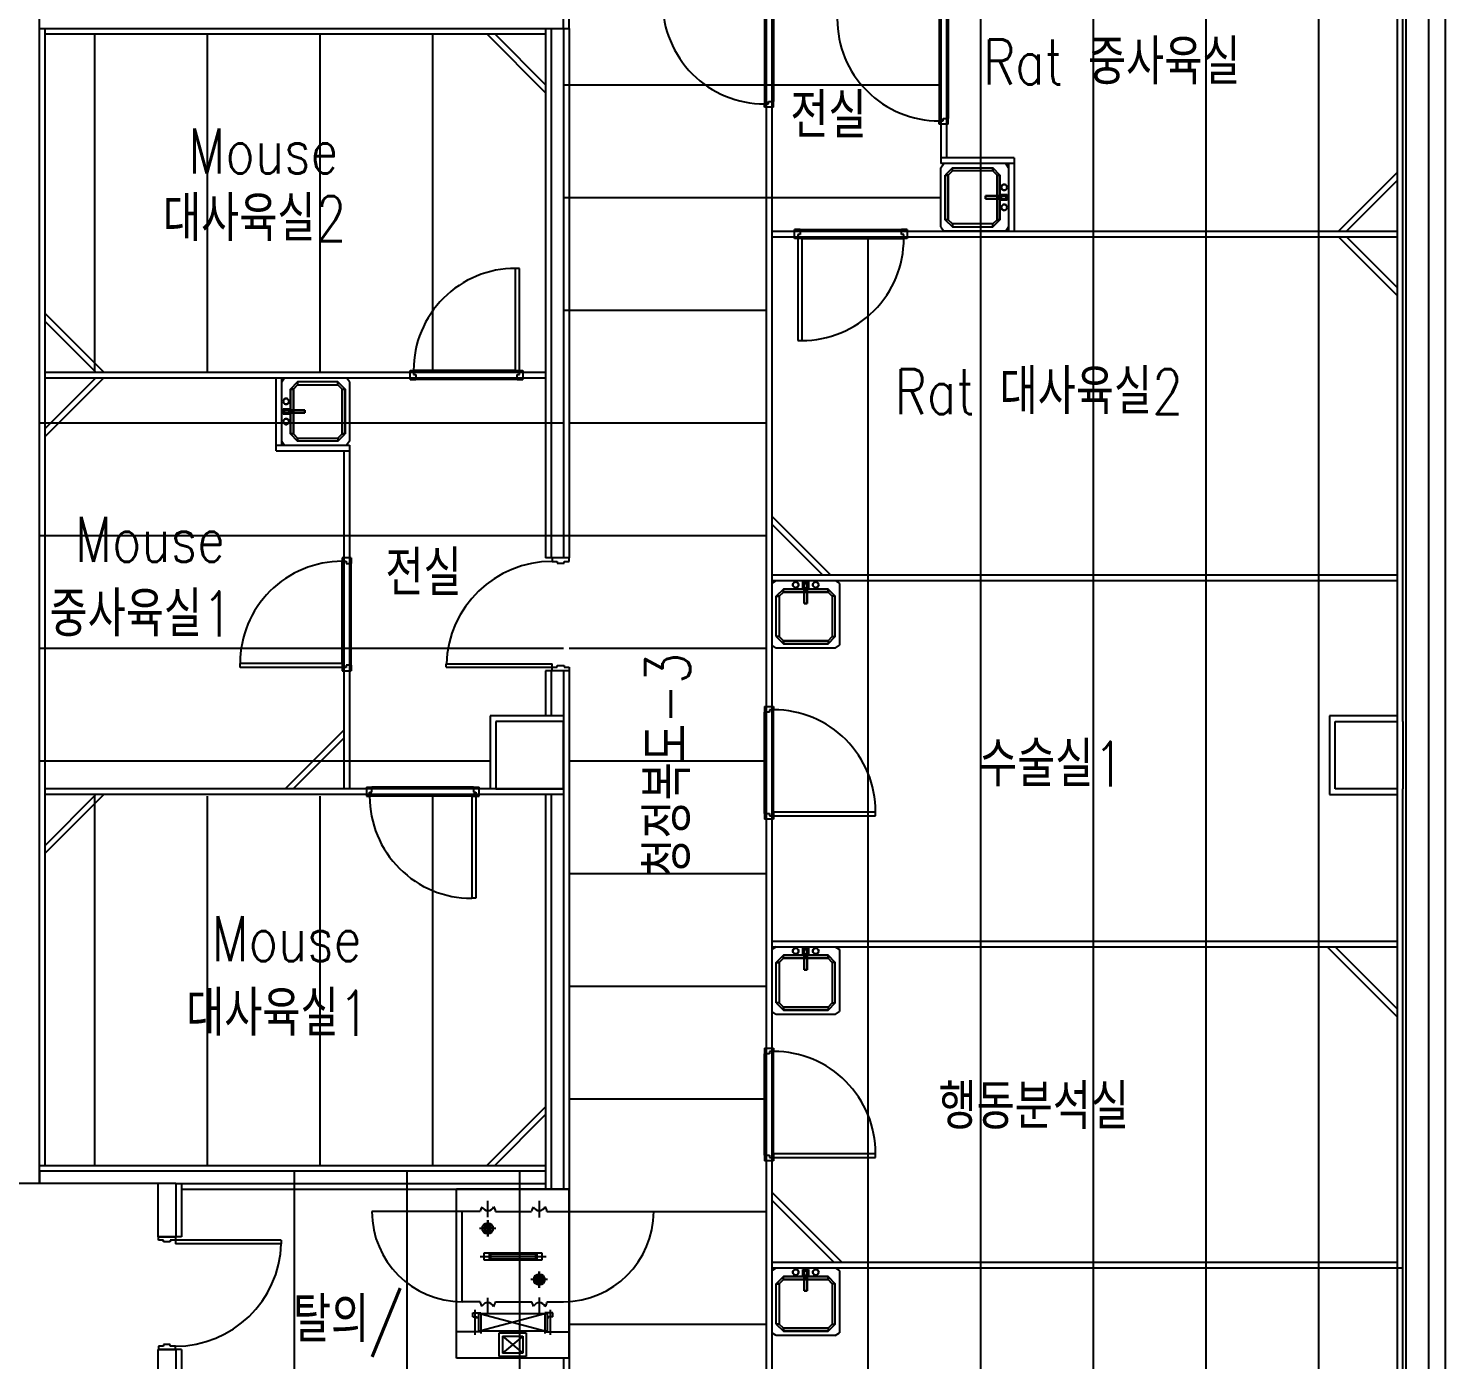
# Model space of a CAD drawing. Header units: millimetres. Extents: x 605428 to 684586, y -474155 to -416366.
# Drawn here: x 671733 to 684313, y -449173 to -437358 of the extents above; entities that cross this region are included whole.
import ezdxf

# ---------------------------------------------------------------- set-up
doc = ezdxf.new("R2010")
doc.units = ezdxf.units.MM
doc.header["$LTSCALE"] = 500
for name, color, linetype in [('ARCH', 9, 'Continuous'), ('arch-col', 9, 'Continuous'), ('LAYOUT 변경(방화벽체추가)', 6, 'Continuous'), ('TXT', 7, 'Continuous'), ('동물실', 9, 'Continuous'), ('방화석고', 9, 'Continuous'), ('천정', 5, 'Continuous'), ('크린판넬', 4, 'Continuous')]:
    doc.layers.add(name, color=color, linetype=linetype)
doc.styles.add('GHD', font='simple.shx', dxfattribs={"bigfont": 'whgtxt.shx'})

# ---------------------------------------------------------------- blocks, each defined once
blk = doc.blocks.new('SINK')
at = {"layer": '동물실'}
for p, q in [((0, 262), (25, 300)), ((0, 262), (0, -262)), ((25, 300), (575, 300)), ((76, 198), (140, 262)), ((140, 262), (76, 198)), ((498, 262), (140, 262)), ((140, 262), (140, 236)), ((498, 262), (140, 262)), ((140, 236), (140, 262)), ((498, 262), (562, 198)), ((498, 236), (498, 262)), ((498, 262), (562, 198)), ((498, 236), (498, 262)), ((600, 262), (575, 300)), ((600, -262), (600, 262)), ((76, -198), (76, 198)), ((102, 198), (76, 198)), ((76, 198), (76, -198)), ((102, 198), (76, 198)), ((140, 236), (102, 198)), ((102, 198), (140, 236)), ((102, 198), (102, -198)), ((102, -198), (102, 198)), ((140, 236), (498, 236)), ((140, 236), (498, 236)), ((498, 236), (536, 198)), ((536, 198), (498, 236)), ((536, -198), (536, 198)), ((562, 198), (536, 198)), ((536, 198), (536, -198)), ((536, 198), (562, 198)), ((562, 198), (562, -198)), ((562, -198), (562, 198)), ((13, 89), (14, 96)), ((14, 96), (13, 89)), ((13, 89), (14, 96)), ((14, 96), (13, 89)), ((14, 82), (13, 89)), ((13, 89), (14, 82)), ((14, 82), (13, 89)), ((13, 89), (14, 82)), ((25, 13), (13, 25)), ((13, 25), (13, -25)), ((76, 25), (13, 25)), ((25, 13), (13, 25)), ((14, 96), (16, 102)), ((16, 102), (14, 96)), ((14, 96), (16, 102)), ((16, 102), (14, 96)), ((16, 76), (14, 82)), ((14, 82), (16, 76)), ((16, 76), (14, 82)), ((14, 82), (16, 76)), ((16, 102), (20, 107)), ((20, 107), (16, 102)), ((16, 102), (20, 107)), ((20, 107), (16, 102)), ((20, 71), (16, 76)), ((16, 76), (20, 71)), ((20, 71), (16, 76)), ((16, 76), (20, 71)), ((20, 107), (25, 111)), ((25, 111), (20, 107)), ((20, 107), (25, 111)), ((25, 111), (20, 107)), ((25, 67), (20, 71)), ((20, 71), (25, 67)), ((25, 67), (20, 71)), ((20, 71), (25, 67)), ((25, 111), (32, 114)), ((32, 114), (25, 111)), ((25, 111), (32, 114)), ((32, 114), (25, 111)), ((32, 64), (25, 67)), ((25, 67), (32, 64)), ((32, 64), (25, 67)), ((25, 67), (32, 64)), ((25, 13), (25, -13)), ((89, 13), (25, 13)), ((25, 13), (25, -13)), ((25, 13), (64, 13)), ((89, 13), (25, 13)), ((32, 114), (38, 115)), ((38, 115), (32, 114)), ((32, 114), (38, 115)), ((38, 115), (32, 114)), ((38, 64), (32, 64)), ((32, 64), (38, 64)), ((38, 64), (32, 64)), ((32, 64), (38, 64)), ((38, 115), (45, 114)), ((45, 114), (38, 115)), ((38, 115), (45, 114)), ((45, 114), (38, 115)), ((38, 64), (45, 64)), ((45, 64), (38, 64)), ((38, 64), (45, 64)), ((45, 64), (38, 64)), ((45, 114), (51, 111)), ((51, 111), (45, 114)), ((45, 114), (51, 111)), ((51, 111), (45, 114)), ((51, 67), (45, 64)), ((45, 64), (51, 67)), ((51, 67), (45, 64)), ((45, 64), (51, 67)), ((51, 111), (56, 107)), ((56, 107), (51, 111)), ((51, 111), (56, 107)), ((56, 107), (51, 111)), ((56, 71), (51, 67)), ((51, 67), (56, 71)), ((56, 71), (51, 67)), ((51, 67), (56, 71)), ((56, 107), (60, 102)), ((60, 102), (56, 107)), ((56, 107), (60, 102)), ((60, 102), (56, 107)), ((60, 76), (56, 71)), ((56, 71), (60, 76)), ((60, 76), (56, 71)), ((56, 71), (60, 76)), ((60, 102), (63, 96)), ((63, 96), (60, 102)), ((60, 102), (63, 96)), ((63, 96), (60, 102)), ((63, 82), (60, 76)), ((60, 76), (63, 82)), ((63, 82), (60, 76)), ((60, 76), (63, 82)), ((63, 96), (64, 89)), ((64, 89), (63, 96)), ((63, 96), (64, 89)), ((64, 89), (63, 96)), ((64, 89), (63, 82)), ((63, 82), (64, 89)), ((64, 89), (63, 82)), ((63, 82), (64, 89)), ((76, 25), (64, 13)), ((64, 13), (76, 25)), ((64, 13), (64, -13)), ((102, 13), (64, 13)), ((64, 13), (64, -13)), ((102, 13), (64, 13)), ((76, -25), (76, 25)), ((89, 13), (204, 13)), ((89, -13), (89, 13)), ((89, -13), (89, 13)), ((89, 13), (102, 13)), ((102, 13), (89, 13)), ((89, 13), (204, 13)), ((102, 13), (204, 13)), ((102, 13), (102, -13)), ((102, -13), (102, 13)), ((204, 13), (102, 13)), ((204, 13), (204, -13)), ((204, 13), (204, -13)), ((204, -13), (204, 13)), ((204, 13), (204, -13)), ((25, -13), (13, -25)), ((25, -13), (13, -25)), ((13, -25), (76, -25)), ((13, -89), (14, -82)), ((14, -82), (13, -89)), ((13, -89), (14, -82)), ((14, -82), (13, -89)), ((14, -96), (13, -89)), ((13, -89), (14, -96)), ((14, -96), (13, -89)), ((13, -89), (14, -96)), ((14, -82), (16, -76)), ((16, -76), (14, -82)), ((14, -82), (16, -76)), ((16, -76), (14, -82)), ((16, -102), (14, -96)), ((14, -96), (16, -102)), ((16, -102), (14, -96)), ((14, -96), (16, -102)), ((16, -76), (20, -71)), ((20, -71), (16, -76)), ((16, -76), (20, -71)), ((20, -71), (16, -76)), ((20, -107), (16, -102)), ((16, -102), (20, -107)), ((20, -107), (16, -102)), ((16, -102), (20, -107)), ((20, -71), (25, -67)), ((25, -67), (20, -71)), ((20, -71), (25, -67)), ((25, -67), (20, -71)), ((25, -111), (20, -107)), ((20, -107), (25, -111)), ((25, -111), (20, -107)), ((20, -107), (25, -111)), ((25, -13), (89, -13)), ((25, -13), (64, -13)), ((89, -13), (25, -13)), ((25, -67), (32, -64)), ((32, -64), (25, -67)), ((25, -67), (32, -64)), ((32, -64), (25, -67)), ((32, -114), (25, -111)), ((25, -111), (32, -114)), ((32, -114), (25, -111)), ((25, -111), (32, -114)), ((32, -64), (38, -64)), ((38, -64), (32, -64)), ((32, -64), (38, -64)), ((38, -64), (32, -64)), ((38, -115), (32, -114)), ((32, -114), (38, -115)), ((38, -115), (32, -114)), ((32, -114), (38, -115)), ((38, -64), (45, -64)), ((45, -64), (38, -64)), ((38, -64), (45, -64)), ((45, -64), (38, -64)), ((45, -114), (38, -115)), ((38, -115), (45, -114)), ((45, -114), (38, -115)), ((38, -115), (45, -114)), ((45, -64), (51, -67)), ((51, -67), (45, -64)), ((45, -64), (51, -67)), ((51, -67), (45, -64)), ((51, -111), (45, -114)), ((45, -114), (51, -111)), ((51, -111), (45, -114)), ((45, -114), (51, -111)), ((51, -67), (56, -71)), ((56, -71), (51, -67)), ((51, -67), (56, -71)), ((56, -71), (51, -67)), ((56, -107), (51, -111)), ((51, -111), (56, -107)), ((56, -107), (51, -111)), ((51, -111), (56, -107)), ((56, -71), (60, -76)), ((60, -76), (56, -71)), ((56, -71), (60, -76)), ((60, -76), (56, -71)), ((60, -102), (56, -107)), ((56, -107), (60, -102)), ((60, -102), (56, -107)), ((56, -107), (60, -102)), ((60, -76), (63, -82)), ((63, -82), (60, -76)), ((60, -76), (63, -82)), ((63, -82), (60, -76)), ((63, -96), (60, -102)), ((60, -102), (63, -96)), ((63, -96), (60, -102)), ((60, -102), (63, -96)), ((63, -82), (64, -89)), ((63, -82), (64, -89)), ((64, -89), (63, -82)), ((63, -82), (64, -89)), ((64, -89), (63, -96)), ((63, -96), (64, -89)), ((64, -89), (63, -96)), ((63, -96), (64, -89)), ((64, -13), (76, -25)), ((76, -25), (64, -13)), ((64, -13), (102, -13)), ((64, -13), (102, -13)), ((204, -13), (89, -13)), ((102, -13), (89, -13)), ((89, -13), (204, -13)), ((102, -13), (89, -13)), ((204, -13), (102, -13)), ((204, -13), (102, -13)), ((140, -262), (76, -198)), ((76, -198), (102, -198)), ((76, -198), (140, -262)), ((102, -198), (76, -198)), ((102, -198), (140, -236)), ((140, -236), (102, -198)), ((140, -236), (498, -236)), ((140, -262), (140, -236)), ((140, -236), (498, -236)), ((140, -262), (140, -236)), ((562, -198), (498, -262)), ((498, -236), (536, -198)), ((498, -262), (562, -198)), ((536, -198), (498, -236)), ((498, -236), (498, -262)), ((498, -236), (498, -262)), ((536, -198), (562, -198)), ((536, -198), (562, -198)), ((0, -262), (25, -300)), ((25, -300), (575, -300)), ((498, -262), (140, -262)), ((498, -262), (140, -262)), ((600, -262), (575, -300))]:
    blk.add_line(p, q, dxfattribs=at)

msp = doc.modelspace()

# ---------------------------------------------------------------- linework, layer by layer
at = {"layer": 'ARCH', "color": 9}
for p, q in [((684312.8, -474154.9), (684312.8, -427128.5)), ((684162.8, -470308.5), (684162.8, -427278.5)), ((683962.8, -454848.5), (683962.8, -427478.5))]:
    msp.add_line(p, q, dxfattribs=at)
at = {"layer": 'arch-col', "color": 9}
msp.add_line((683932.8, -443508.5), (683932.8, -444108.5), dxfattribs=at)
msp.add_line((683932.8, -443508.5), (683932.8, -444108.5), dxfattribs=at)
at = {"layer": 'LAYOUT 변경(방화벽체추가)', "color": 9, "linetype": 'Continuous'}
msp.add_line((676322.8, -437358.5), (676532.8, -437358.5), dxfattribs=at)
at = {"layer": '동물실', "color": 9}
for p, q in [((676532.8, -442058.5), (676322.8, -442058.5)), ((676382.8, -442058.5), (676382.8, -442088.5)), ((676532.8, -442088.5), (676532.8, -442058.5)), ((676382.8, -442088.5), (676427.8, -442088.5)), ((676427.8, -442088.5), (676427.8, -442103.5)), ((676427.8, -442103.5), (676487.8, -442103.5)), ((676487.8, -442103.5), (676487.8, -442088.5)), ((676487.8, -442088.5), (676532.8, -442088.5)), ((675442.8, -442998.5), (676382.8, -442998.5)), ((675442.8, -443028.5), (675442.8, -442998.5)), ((675442.8, -443028.5), (676382.8, -443028.5)), ((676532.8, -443058.5), (676322.8, -443058.5)), ((676382.8, -443028.5), (676382.8, -442998.5)), ((676382.8, -443058.5), (676382.8, -443028.5)), ((676382.8, -443028.5), (676427.8, -443028.5)), ((676427.8, -443028.5), (676427.8, -443013.5)), ((676427.8, -443013.5), (676487.8, -443013.5)), ((676487.8, -443013.5), (676487.8, -443028.5)), ((676487.8, -443028.5), (676532.8, -443028.5)), ((676532.8, -443028.5), (676532.8, -443058.5)), ((671832.8, -447608.5), (666332.8, -447608.5)), ((675532.8, -449158.5), (675532.8, -447658.5)), ((676532.8, -447658.5), (675532.8, -447658.5)), ((675532.8, -448891.1), (675532.8, -447658.5)), ((676532.8, -449158.5), (676532.8, -447658.5)), ((675810.3, -447909.2), (675810.3, -447763.4)), ((676267, -447764.4), (676267, -447910.1)), ((675582.3, -447858.5), (674782.3, -447858.5)), ((675582.3, -448658.5), (675582.3, -447858.5)), ((675744.4, -447858.5), (675582.3, -447858.5)), ((675810.3, -448081.2), (675810.3, -447935.5)), ((675810.3, -447935.5), (675810.3, -448081.2)), ((675880.6, -447858.5), (676199.6, -447858.5)), ((676335.8, -447858.5), (676482.6, -447858.5)), ((676483.2, -447858.5), (677283.2, -447858.5)), ((672887.8, -448083.5), (673037.8, -448083.5)), ((672887.8, -448113.5), (672887.8, -448083.5)), ((672887.8, -448083.5), (673037.8, -448083.5)), ((672887.8, -448113.5), (672887.8, -448083.5)), ((673037.8, -448083.5), (673037.8, -448113.5)), ((673037.8, -448083.5), (673037.8, -448113.5)), ((673092.8, -448083.5), (673042.8, -448083.5)), ((675883.2, -448008.4), (675737.4, -448008.4)), ((672932.8, -448113.5), (672887.8, -448113.5)), ((672932.8, -448113.5), (672887.8, -448113.5)), ((672932.8, -448128.5), (672932.8, -448113.5)), ((672932.8, -448128.5), (672932.8, -448113.5)), ((672992.8, -448128.5), (672932.8, -448128.5)), ((672992.8, -448128.5), (672932.8, -448128.5)), ((673037.8, -448113.5), (672992.8, -448113.5)), ((672992.8, -448113.5), (672992.8, -448128.5)), ((673037.8, -448113.5), (672992.8, -448113.5)), ((672992.8, -448113.5), (672992.8, -448128.5)), ((673977.8, -448113.5), (673037.8, -448113.5)), ((673037.8, -448113.5), (673037.8, -448143.4)), ((673977.8, -448113.5), (673037.8, -448113.5)), ((673037.8, -448113.5), (673037.8, -448143.4)), ((673977.8, -448143.4), (673037.8, -448143.4)), ((673977.8, -448143.4), (673037.8, -448143.4)), ((673977.8, -448113.5), (673977.8, -448143.4)), ((673977.8, -448113.5), (673977.8, -448143.4)), ((675742.2, -448258.5), (676329.1, -448258.5)), ((675779.5, -448225.8), (676291.7, -448225.8)), ((675779.5, -448291.1), (675779.5, -448225.8)), ((676291.7, -448291.1), (675779.5, -448291.1)), ((675825.1, -448291.1), (675825.1, -448225.8)), ((675836.5, -448237.2), (676234.8, -448237.2)), ((675836.5, -448279.7), (675836.5, -448237.2)), ((676234.8, -448279.7), (675836.5, -448279.7)), ((676234.8, -448237.2), (676234.8, -448279.7)), ((676246.2, -448225.8), (676246.2, -448291.1)), ((676291.7, -448225.8), (676291.7, -448291.1)), ((676339.9, -448461.8), (676194.2, -448461.8)), ((676267, -448388.9), (676267, -448534.7)), ((676267, -448534.7), (676267, -448388.9)), ((675742.8, -448658.5), (675582.3, -448658.5)), ((675810.3, -448768.5), (675810.3, -448622.7)), ((675879.1, -448658.5), (676201.6, -448658.5)), ((676267, -448622.4), (676267, -448768.2)), ((676337.8, -448658.5), (676482.6, -448658.5)), ((675677.8, -448793.4), (675677.8, -448755.7)), ((675677.8, -448755.7), (675749.2, -448755.7)), ((675677.8, -448793.4), (675717.8, -448793.4)), ((675697.8, -448953.7), (675697.8, -448731.4)), ((675717.8, -448806.8), (675717.8, -448793.4)), ((676337.8, -448765.7), (675727.8, -448765.7)), ((675727.8, -448765.7), (675727.8, -448915.7)), ((675747.8, -448765.7), (676317.8, -448915.7)), ((676317.8, -448765.7), (675747.8, -448915.7)), ((675747.8, -448765.7), (675747.8, -448915.7)), ((676387.8, -448755.7), (676316.3, -448755.7)), ((676317.8, -448765.7), (676317.8, -448915.7)), ((676337.8, -448765.7), (676337.8, -448915.7)), ((676387.8, -448793.4), (676347.8, -448793.4)), ((676347.8, -448806.8), (676347.8, -448793.4)), ((676367.8, -448953.7), (676367.8, -448731.4)), ((676387.8, -448793.4), (676387.8, -448755.7)), ((675749.2, -448925.7), (675532.8, -448925.7)), ((675727.8, -448915.7), (676337.8, -448915.7)), ((675749.2, -448925.7), (675749.2, -448940.7)), ((675912.8, -449144.4), (675912.8, -448933.5)), ((675912.8, -448933.5), (676152.8, -448933.5)), ((675942.8, -448963.5), (675942.8, -449114.4)), ((675942.8, -448963.5), (676122.8, -449114.4)), ((676122.8, -448963.5), (675942.8, -449114.4)), ((675942.8, -448963.5), (676122.8, -448963.5)), ((676122.8, -448963.5), (676122.8, -449114.4)), ((676152.8, -448933.5), (676152.8, -449144.4)), ((676316.3, -448925.7), (676532.8, -448925.7)), ((676316.3, -448925.7), (676316.3, -448940.7)), ((672932.8, -449053.5), (672887.8, -449053.5)), ((672887.8, -449053.5), (672887.8, -449083.5)), ((672932.8, -449053.5), (672887.8, -449053.5)), ((672887.8, -449053.5), (672887.8, -449083.5)), ((672887.8, -449083.5), (673037.8, -449083.5)), ((672887.8, -449083.5), (673037.8, -449083.5)), ((672992.8, -449038.5), (672932.8, -449038.5)), ((672932.8, -449038.5), (672932.8, -449053.5)), ((672992.8, -449038.5), (672932.8, -449038.5)), ((672932.8, -449038.5), (672932.8, -449053.5)), ((672992.8, -449053.5), (672992.8, -449038.5)), ((672992.8, -449053.5), (672992.8, -449038.5)), ((673037.8, -449053.5), (672992.8, -449053.5)), ((673037.8, -449053.5), (672992.8, -449053.5)), ((673037.8, -449083.5), (673037.8, -449053.5)), ((673037.8, -449083.5), (673037.8, -449053.5)), ((673092.8, -449083.5), (673042.8, -449083.5)), ((676532.8, -449158.5), (675532.8, -449158.5)), ((676152.8, -449144.4), (675912.8, -449144.4)), ((676122.8, -449114.4), (675942.8, -449114.4)), ((676482.8, -449158.5), (676482.8, -449408.5))]:
    msp.add_line(p, q, dxfattribs=at)
for centre, radius in [((675810.3, -448008.4), 49), ((675810.3, -448008.4), 34.2), ((675810.3, -448008.4), 22.4), ((676267, -448461.8), 49), ((676267, -448461.8), 34.2), ((676267, -448461.8), 22.4)]:
    msp.add_circle(centre, radius, dxfattribs=at)
for centre, radius, start, end in [((676382.8, -443028.5), 940, 90, 178.1729), ((675812.5, -447862.6), 68.3, 139.39988, 176.48783), ((675811.8, -447793), 57, 206.26441, 334.84957), ((675812.5, -447862.6), 68.3, 3.51217, 41.71409), ((676267.7, -447862.6), 68.3, 139.39988, 176.48783), ((676267, -447793), 57, 206.26441, 334.84957), ((676267.7, -447862.6), 68.3, 3.51217, 41.71409), ((675582.3, -447858.5), 800, 180, 270), ((676483.2, -447858.5), 800, 270, 0), ((673037.8, -448113.5), 940, 270, 358.1729), ((675811, -448654.3), 68.3, 183.51217, 220.60012), ((675810.3, -448723.9), 57, 25.15043, 153.73559), ((675811, -448654.3), 68.3, 318.28591, 356.48783), ((676269.7, -448654.3), 68.3, 183.51217, 220.60012), ((676269, -448723.9), 57, 25.15043, 153.73559), ((676269.7, -448654.3), 68.3, 318.28591, 356.48783)]:
    msp.add_arc(centre, radius, start, end, dxfattribs=at)
at = {"layer": '방화석고', "color": 9, "linetype": 'Continuous'}
for p, q in [((676532.8, -442058.5), (676377.8, -442058.5)), ((676537.8, -443058.5), (676377.8, -443058.5)), ((671832.8, -447498.5), (671832.8, -447608.5)), ((672882.8, -447608.5), (672882.8, -448083.5)), ((673042.8, -448083.5), (672882.8, -448083.5)), ((673042.8, -449083.5), (672882.8, -449083.5))]:
    msp.add_line(p, q, dxfattribs=at)
at = {"layer": '천정', "linetype": 'Continuous'}
for p, q in [((680182.8, -433108.5), (680182.8, -454858.5)), ((681182.8, -433108.5), (681182.8, -454858.5)), ((682182.8, -433108.5), (682182.8, -454858.5)), ((683182.8, -433108.5), (683182.8, -454858.5)), ((672322.8, -440408.5), (672322.8, -437408.5)), ((673322.8, -440408.5), (673322.8, -437408.5)), ((674322.8, -440408.5), (674322.8, -437408.5)), ((675322.8, -440393.5), (675322.8, -437408.5)), ((676482.8, -437858.5), (679832.8, -437858.5)), ((676482.8, -438858.5), (679832.8, -438858.5)), ((679182.8, -439208.5), (679182.8, -454858.5)), ((676482.8, -439858.5), (678282.8, -439858.5)), ((671832.8, -440858.5), (676482.8, -440858.5)), ((676532.8, -440858.5), (678282.8, -440858.5)), ((671832.8, -441858.5), (678282.8, -441858.5)), ((671832.8, -442858.5), (676482.8, -442858.5)), ((676532.8, -442858.5), (678282.8, -442858.5)), ((671832.8, -443858.5), (675832.8, -443858.5)), ((676532.8, -443858.5), (678282.8, -443858.5)), ((672322.8, -447448.5), (672322.8, -444173.5)), ((673322.8, -447448.5), (673322.8, -444173.5)), ((674322.8, -447448.5), (674322.8, -444173.5)), ((675322.8, -447448.5), (675322.8, -444173.5)), ((676532.8, -444858.5), (678282.8, -444858.5)), ((676532.8, -445858.5), (678282.8, -445858.5)), ((676532.8, -446858.5), (678282.8, -446858.5)), ((674092.8, -447498.5), (674092.8, -450268.5)), ((675092.8, -447498.5), (675092.8, -450268.5)), ((676092.8, -447498.5), (676092.8, -450058.5)), ((676532.8, -447858.5), (678282.8, -447858.5)), ((676532.8, -448858.5), (678282.8, -448858.5))]:
    msp.add_line(p, q, dxfattribs=at)
at = {"layer": '크린판넬', "color": 9, "linetype": 'Continuous'}
for p, q in [((671832.8, -447608.5), (671832.8, -434958.5)), ((676482.8, -437358.5), (676482.8, -434958.5)), ((676532.8, -437358.5), (676532.8, -434908.5)), ((678282.8, -435118.5), (678282.8, -451608.5)), ((678332.8, -436208.5), (678332.8, -451608.5)), ((679832.8, -436258.5), (679832.8, -438558.5)), ((679882.8, -436258.5), (679882.8, -438508.5)), ((683882.8, -436258.5), (683882.8, -444108.5)), ((683932.8, -443508.5), (683932.8, -436208.5)), ((678267.8, -437123.1), (678267.8, -438029.1)), ((678347.8, -437108.3), (678347.8, -438008.6)), ((679817.8, -437273.1), (679817.8, -438179.1)), ((679897.8, -437258.3), (679897.8, -438158.6)), ((671832.8, -437358.5), (676482.8, -437358.5)), ((671832.8, -437358.5), (676482.8, -437358.5)), ((671832.8, -447608.5), (671832.8, -437358.5)), ((671882.8, -447448.5), (671882.8, -437358.5)), ((671882.8, -437358.5), (676482.8, -437358.5)), ((676322.8, -437358.5), (676322.8, -442058.5)), ((676372.8, -437358.5), (676372.8, -442058.5)), ((676482.8, -437358.5), (676482.8, -442058.5)), ((676532.8, -437358.5), (676532.8, -442058.5)), ((671882.8, -437408.5), (676322.8, -437408.5)), ((675802.1, -437408.5), (676322.8, -437929.2)), ((675872.8, -437408.5), (676322.8, -437858.5)), ((678267.8, -438029.1), (678303.6, -438029.1)), ((678267.8, -438058.5), (678267.8, -438029.1)), ((678303.6, -438008.6), (678347.8, -438008.6)), ((678303.6, -438029.1), (678303.6, -438008.6)), ((678303.6, -438029.1), (678303.6, -438008.6)), ((678347.8, -438058.5), (678347.8, -438008.6)), ((678347.8, -438058.5), (678267.8, -438058.5)), ((678332.8, -438058.5), (678282.8, -438058.5)), ((679853.6, -438158.6), (679897.8, -438158.6)), ((679853.6, -438179.1), (679853.6, -438158.6)), ((679853.6, -438179.1), (679853.6, -438158.6)), ((679897.8, -438208.5), (679897.8, -438158.6)), ((679817.8, -438179.1), (679853.6, -438179.1)), ((679817.8, -438208.5), (679817.8, -438179.1)), ((679897.8, -438208.5), (679817.8, -438208.5)), ((679882.8, -438208.5), (679832.8, -438208.5)), ((680482.8, -438508.5), (679832.8, -438508.5)), ((680482.8, -438508.5), (680482.8, -439158.5)), ((680482.8, -438558.5), (679832.8, -438558.5)), ((680432.8, -438558.5), (680432.8, -439158.5)), ((683362.1, -439158.5), (683882.8, -438637.7)), ((683432.8, -439158.5), (683882.8, -438708.5)), ((678332.8, -439158.5), (683882.8, -439158.5)), ((678532.8, -439223.5), (678532.8, -439143.5)), ((678582.6, -439143.5), (678532.8, -439143.5)), ((678532.8, -439208.5), (678532.8, -439158.5)), ((678532.8, -439208.5), (678532.8, -439158.5)), ((678582.6, -439143.5), (678582.6, -439187.6)), ((678582.6, -439143.5), (679482.9, -439143.5)), ((679482.9, -439187.6), (679482.9, -439143.5)), ((679532.8, -439143.5), (679482.9, -439143.5)), ((679532.8, -439143.5), (679532.8, -439223.5)), ((679532.8, -439158.5), (679532.8, -439208.5)), ((678332.8, -439208.5), (683882.8, -439208.5)), ((678562.1, -439223.5), (678532.8, -439223.5)), ((678562.1, -439187.6), (678562.1, -439223.5)), ((678582.6, -439187.6), (678562.1, -439187.6)), ((678562.1, -439223.5), (678562.1, -440128.7)), ((678597.4, -439223.5), (678562.1, -439223.5)), ((678597.4, -439223.5), (678597.4, -440128.7)), ((678597.4, -439223.5), (679503.4, -439223.5)), ((679503.4, -439187.6), (679482.9, -439187.6)), ((679503.4, -439187.6), (679482.9, -439187.6)), ((679503.4, -439223.5), (679503.4, -439187.6)), ((679532.8, -439223.5), (679503.4, -439223.5)), ((683362.1, -439208.5), (683882.8, -439729.2)), ((683432.8, -439208.5), (683882.8, -439658.5)), ((676058.1, -440393.5), (676058.1, -439488.2)), ((676093.4, -439488.2), (676058.1, -439488.2)), ((676093.4, -440393.5), (676093.4, -439488.2)), ((672403.5, -440408.5), (671882.8, -439887.7)), ((672332.8, -440408.5), (671882.8, -439958.5)), ((678562.1, -440128.7), (678597.4, -440128.7)), ((671882.8, -440408.5), (676322.8, -440408.5)), ((675122.8, -440393.5), (675152.1, -440393.5)), ((675122.8, -440473.5), (675122.8, -440393.5)), ((675122.8, -440458.5), (675122.8, -440408.5)), ((675152.1, -440393.5), (675152.1, -440429.3)), ((676058.1, -440393.5), (675152.1, -440393.5)), ((676058.1, -440393.5), (676093.4, -440393.5)), ((676093.4, -440393.5), (676122.8, -440393.5)), ((676093.4, -440429.3), (676093.4, -440393.5)), ((676122.8, -440393.5), (676122.8, -440473.5)), ((676122.8, -440408.5), (676122.8, -440458.5)), ((676122.8, -440408.5), (676122.8, -440458.5)), ((671882.8, -440458.5), (676322.8, -440458.5)), ((672332.8, -440458.5), (671882.8, -440908.5)), ((672403.5, -440458.5), (671882.8, -440979.2)), ((673932.8, -441108.5), (673932.8, -440458.5)), ((673982.8, -441058.5), (673982.8, -440458.5)), ((675122.8, -440473.5), (675172.6, -440473.5)), ((675152.1, -440429.3), (675172.6, -440429.3)), ((675152.1, -440429.3), (675172.6, -440429.3)), ((675172.6, -440429.3), (675172.6, -440473.5)), ((676072.9, -440473.5), (675172.6, -440473.5)), ((676072.9, -440429.3), (676093.4, -440429.3)), ((676072.9, -440473.5), (676072.9, -440429.3)), ((676072.9, -440473.5), (676122.8, -440473.5)), ((673932.8, -441058.5), (674582.8, -441058.5)), ((673932.8, -441108.5), (674582.8, -441108.5)), ((674532.8, -441108.5), (674532.8, -444108.5)), ((674582.8, -441058.5), (674582.8, -444108.5)), ((678853.5, -442208.5), (678332.8, -441687.7)), ((678782.8, -442208.5), (678332.8, -441758.5)), ((674517.8, -442058.5), (674517.8, -442087.8)), ((674597.8, -442058.5), (674517.8, -442058.5)), ((674582.8, -442058.5), (674532.8, -442058.5)), ((674597.8, -442058.5), (674597.8, -442108.3)), ((674517.8, -442087.8), (674553.6, -442087.8)), ((674517.8, -442993.8), (674517.8, -442087.8)), ((674553.6, -442087.8), (674553.6, -442108.3)), ((674553.6, -442087.8), (674553.6, -442108.3)), ((674553.6, -442108.3), (674597.8, -442108.3)), ((674597.8, -443008.6), (674597.8, -442108.3)), ((678332.8, -442208.5), (683882.8, -442208.5)), ((678332.8, -442258.5), (683882.8, -442258.5)), ((674517.8, -442993.8), (673612.5, -442993.8)), ((673612.5, -443029.1), (673612.5, -442993.8)), ((674517.8, -443029.1), (673612.5, -443029.1)), ((674517.8, -442993.8), (674517.8, -443029.1)), ((674517.8, -443029.1), (674517.8, -443058.5)), ((674553.6, -443029.1), (674517.8, -443029.1)), ((674517.8, -443058.5), (674597.8, -443058.5)), ((674532.8, -443058.5), (674582.8, -443058.5)), ((674532.8, -443058.5), (674582.8, -443058.5)), ((674553.6, -443008.6), (674553.6, -443029.1)), ((674597.8, -443008.6), (674553.6, -443008.6)), ((674597.8, -443008.6), (674597.8, -443058.5)), ((676322.8, -443058.5), (676322.8, -443458.5)), ((676372.8, -443058.5), (676372.8, -443458.5)), ((676482.8, -443058.5), (676482.8, -447658.5)), ((676532.8, -443058.5), (676532.8, -447658.5)), ((678267.8, -443376.1), (678347.8, -443376.1)), ((678267.8, -443376.1), (678267.8, -443425.9)), ((678311.9, -443425.9), (678267.8, -443425.9)), ((678267.8, -444326.2), (678267.8, -443425.9)), ((678282.8, -443376.1), (678332.8, -443376.1)), ((678311.9, -443405.4), (678311.9, -443425.9)), ((678347.8, -443405.4), (678311.9, -443405.4)), ((678311.9, -443405.4), (678311.9, -443425.9)), ((678347.8, -443376.1), (678347.8, -443405.4)), ((678347.8, -444311.5), (678347.8, -443405.4)), ((676482.8, -443458.5), (675832.8, -443458.5)), ((675832.8, -443458.5), (675832.8, -444108.5)), ((676482.8, -443508.5), (675882.8, -443508.5)), ((675882.8, -443508.5), (675882.8, -444108.5)), ((676482.8, -443508.5), (675882.8, -443508.5)), ((675882.8, -443508.5), (675882.8, -444108.5)), ((676482.8, -443508.5), (676482.8, -444108.5)), ((676482.8, -444108.5), (676482.8, -443508.5)), ((683882.8, -443458.5), (683282.8, -443458.5)), ((683282.8, -443458.5), (683282.8, -444158.5)), ((683332.8, -443508.5), (683882.8, -443508.5)), ((683332.8, -444108.5), (683332.8, -443508.5)), ((683332.8, -443508.5), (683882.8, -443508.5)), ((683332.8, -444108.5), (683332.8, -443508.5)), ((683332.8, -443508.5), (683882.8, -443508.5)), ((683332.8, -444108.5), (683332.8, -443508.5)), ((674012.1, -444108.5), (674532.8, -443587.8)), ((674082.8, -444108.5), (674532.8, -443658.5)), ((676482.8, -444108.5), (671882.8, -444108.5)), ((676482.8, -444158.5), (671882.8, -444158.5)), ((672332.8, -444158.5), (671882.8, -444608.5)), ((672403.5, -444158.5), (671882.8, -444679.2)), ((674732.8, -444093.5), (674732.8, -444173.5)), ((674732.8, -444093.5), (674782.6, -444093.5)), ((674732.8, -444108.5), (674732.8, -444158.5)), ((674732.8, -444173.5), (674762.1, -444173.5)), ((674762.1, -444137.6), (674782.6, -444137.6)), ((674762.1, -444173.5), (674762.1, -444137.6)), ((674762.1, -444137.6), (674782.6, -444137.6)), ((675668.2, -444173.5), (674762.1, -444173.5)), ((674782.6, -444137.6), (674782.6, -444093.5)), ((675682.9, -444093.5), (674782.6, -444093.5)), ((675668.2, -444173.5), (675668.2, -445078.8)), ((675668.2, -444173.5), (675703.4, -444173.5)), ((675682.9, -444093.5), (675682.9, -444137.6)), ((675682.9, -444093.5), (675732.8, -444093.5)), ((675682.9, -444137.6), (675703.4, -444137.6)), ((675703.4, -444137.6), (675703.4, -444173.5)), ((675703.4, -444173.5), (675732.8, -444173.5)), ((675703.4, -444173.5), (675703.4, -445078.8)), ((675732.8, -444173.5), (675732.8, -444093.5)), ((675732.8, -444158.5), (675732.8, -444108.5)), ((675732.8, -444158.5), (675732.8, -444108.5)), ((675882.8, -444108.5), (676482.8, -444108.5)), ((676322.8, -444158.5), (676322.8, -447658.5)), ((676372.8, -444158.5), (676372.8, -447658.5)), ((683282.8, -444158.5), (683882.8, -444158.5)), ((683882.8, -444108.5), (683332.8, -444108.5)), ((683882.8, -444108.5), (683332.8, -444108.5)), ((683882.8, -444108.5), (683332.8, -444108.5)), ((683882.8, -444108.5), (683882.8, -450708.5)), ((683932.8, -450108.5), (683932.8, -444108.5)), ((678347.8, -444311.5), (679253, -444311.5)), ((678347.8, -444311.5), (678347.8, -444346.7)), ((679253, -444346.7), (679253, -444311.5)), ((678267.8, -444326.2), (678311.9, -444326.2)), ((678267.8, -444326.2), (678267.8, -444376.1)), ((678347.8, -444376.1), (678267.8, -444376.1)), ((678332.8, -444376.1), (678282.8, -444376.1)), ((678332.8, -444376.1), (678282.8, -444376.1)), ((678311.9, -444326.2), (678311.9, -444346.7)), ((678311.9, -444346.7), (678347.8, -444346.7)), ((678347.8, -444346.7), (678347.8, -444376.1)), ((678347.8, -444346.7), (679253, -444346.7)), ((675703.4, -445078.8), (675668.2, -445078.8)), ((678332.8, -445458.5), (683882.8, -445458.5)), ((678332.8, -445508.5), (683882.8, -445508.5)), ((683262.1, -445508.5), (683882.8, -446129.2)), ((683332.8, -445508.5), (683882.8, -446058.5)), ((678267.8, -446408.5), (678347.8, -446408.5)), ((678267.8, -446408.5), (678267.8, -446458.3)), ((678311.9, -446458.3), (678267.8, -446458.3)), ((678267.8, -447358.6), (678267.8, -446458.3)), ((678282.8, -446408.5), (678332.8, -446408.5)), ((678311.9, -446437.8), (678311.9, -446458.3)), ((678347.8, -446437.8), (678311.9, -446437.8)), ((678311.9, -446437.8), (678311.9, -446458.3)), ((678347.8, -446408.5), (678347.8, -446437.8)), ((678347.8, -447343.8), (678347.8, -446437.8)), ((675802.1, -447448.5), (676322.8, -446927.7)), ((675872.8, -447448.5), (676322.8, -446998.5)), ((678347.8, -447343.8), (679253, -447343.8)), ((678347.8, -447343.8), (678347.8, -447379.1)), ((679253, -447379.1), (679253, -447343.8)), ((671832.8, -447448.5), (676322.8, -447448.5)), ((678267.8, -447358.6), (678311.9, -447358.6)), ((678267.8, -447358.6), (678267.8, -447408.5)), ((678347.8, -447408.5), (678267.8, -447408.5)), ((678332.8, -447408.5), (678282.8, -447408.5)), ((678332.8, -447408.5), (678282.8, -447408.5)), ((678311.9, -447358.6), (678311.9, -447379.1)), ((678311.9, -447379.1), (678347.8, -447379.1)), ((678347.8, -447379.1), (678347.8, -447408.5)), ((678347.8, -447379.1), (679253, -447379.1)), ((671832.8, -447498.5), (673092.8, -447498.5)), ((673092.8, -447498.5), (676322.8, -447498.5)), ((673042.8, -447608.5), (671832.8, -447608.5)), ((673042.8, -447608.5), (673042.8, -448083.5)), ((673042.8, -447608.5), (676322.8, -447608.5)), ((673092.8, -447608.5), (673092.8, -448083.5)), ((673092.8, -447658.5), (676532.8, -447658.5)), ((676532.8, -447658.5), (676532.8, -452708.5)), ((678953.5, -448308.5), (678332.8, -447687.7)), ((678882.8, -448308.5), (678332.8, -447758.5)), ((678332.8, -448308.5), (683882.8, -448308.5)), ((678332.8, -448358.5), (683932.8, -448358.5)), ((672882.8, -449083.5), (672882.8, -450108.5)), ((673042.8, -449083.5), (673042.8, -450268.5)), ((673092.8, -449083.5), (673092.8, -450318.5))]:
    msp.add_line(p, q, dxfattribs=at)
for centre, start, end in [((678267.2, -437124.4), 179.91508, 270.03615), ((679817.2, -437274.4), 179.91508, 270.03615), ((678598.7, -439224), 269.91508, 0.03615), ((676056.8, -440392.9), 89.91508, 180.03615), ((674517.2, -442992.5), 89.96385, 180.08492), ((678348.3, -444310.1), 359.91508, 90.03615), ((675666.8, -444174.1), 179.96385, 270.08492), ((678348.3, -447342.5), 359.91508, 90.03615)]:
    msp.add_arc(centre, 904.7, start, end, dxfattribs=at)

# ---------------------------------------------------------------- block references
at = {"layer": '동물실', "color": 9, "linetype": 'Continuous', "xscale": -1}
msp.add_blockref('SINK', (680432.8, -438858.5), dxfattribs=at)
at = {"layer": '동물실', "color": 9, "linetype": 'Continuous', "xscale": -1, "rotation": 90}
for p in [(678632.8, -442258.5), (678632.8, -445508.5), (678632.8, -448358.5)]:
    msp.add_blockref('SINK', p, dxfattribs=at)
at = {"layer": '크린판넬', "color": 9, "linetype": 'Continuous', "xscale": -1, "rotation": 180}
msp.add_blockref('SINK', (673982.8, -440758.5), dxfattribs=at)

# ---------------------------------------------------------------- texts
at = {"layer": 'TXT', "color": 9, "style": 'GHD', "width": 0.8}
for s, p in [('Rat 중사육실', (680205.1, -437856.2)), ('전실', (678495.9, -438331.6)), ('Mouse', (673153.4, -438646.5)), ('대사육실2', (672927.7, -439246.7)), ('Rat 대사육실2', (679420.8, -440782)), ('Mouse', (672146.6, -442092.8)), ('전실', (674901.9, -442391.7)), ('중사육실1', (671920.9, -442755.5)), ('수술실1', (680170.8, -444087.1)), ('Mouse', (673359, -445636.8)), ('대사육실1', (673133.3, -446299.5)), ('행동분석실', (679810.8, -447125.8)), ('탈의/', (674080.4, -449015.7))]:
    msp.add_text(s, height=400, dxfattribs=at).set_placement(p)
msp.add_text('청정복도-3', height=400, rotation=90, dxfattribs=at).set_placement((677607.8, -444886.2))

doc.saveas('drawing.dxf')
